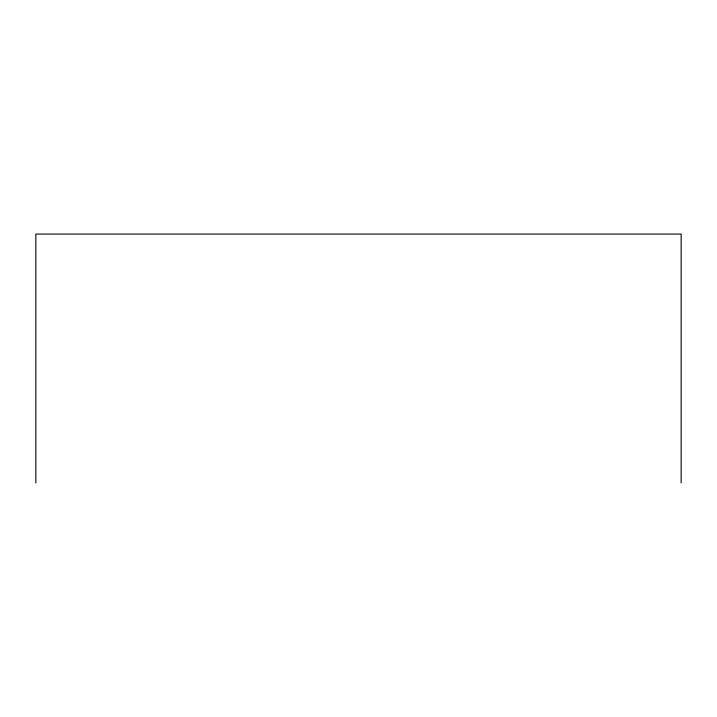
<?xml version="1.0" encoding="UTF-8"?>
<svg xmlns="http://www.w3.org/2000/svg" width="717" height="717" viewBox="0 0 717 717"><rect width="100%" height="100%" fill="white"/><g stroke="black" fill="none" stroke-linecap="round" stroke-linejoin="round"><path stroke-width="1.08" d="M681.15 482.926L681.15 234.074L35.85 234.074L35.85 482.926"/></g></svg>
